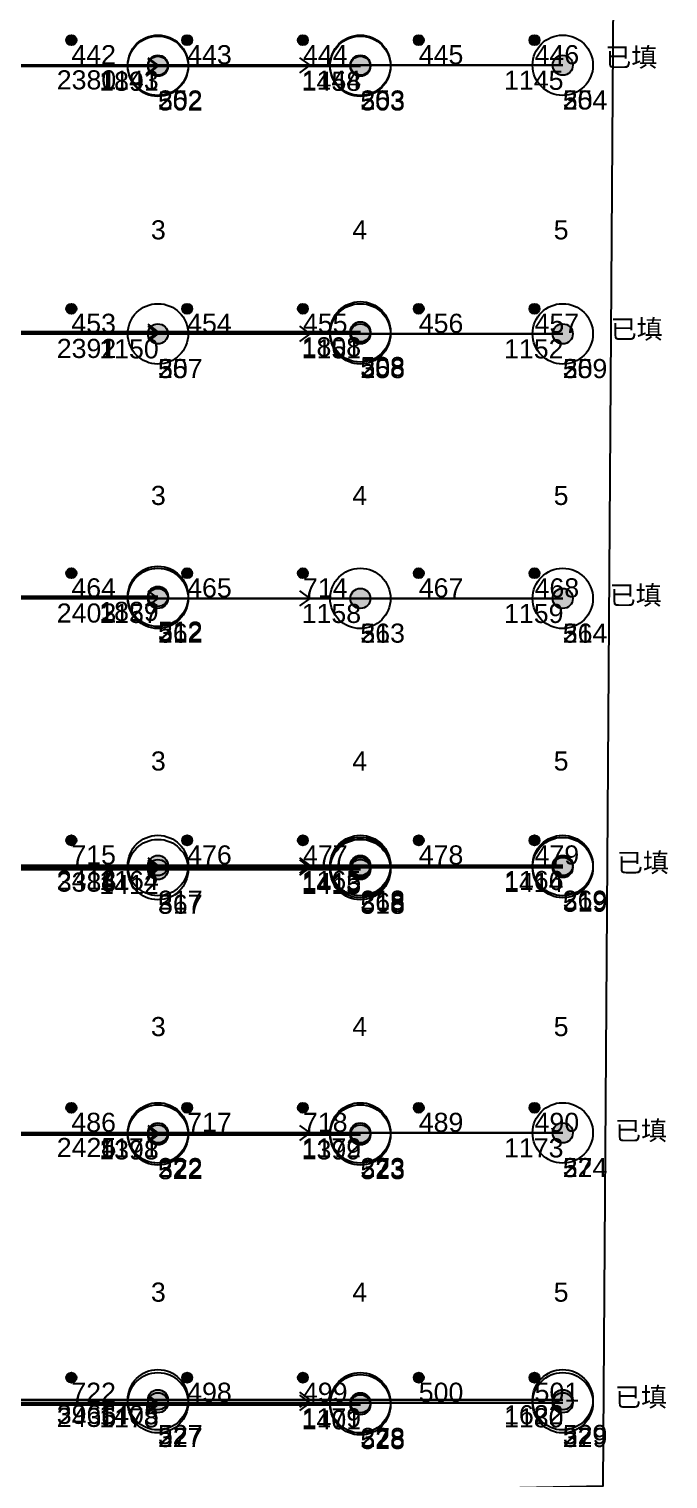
# Model space of a CAD drawing. Header units: millimetres. Extents: x 1508 to 209369, y 3688 to 146097.
# Drawn here: x 161360 to 167705, y 17027 to 31442 of the extents above; entities that cross this region are included whole.
import ezdxf

# ---------------------------------------------------------------- set-up
doc = ezdxf.new("R2010")
doc.units = ezdxf.units.MM
for name, color, linetype, true_color in [('Ndc8_Activity_DuiGao_Erceng', 1, 'Continuous', 0xff0000), ('Ndc8_Activity_DuiGao_ErcengID', 1, 'Continuous', 0xff0000), ('Ndc8_Activity_DuiGao_Sanceng', 1, 'Continuous', 0xff0000), ('Ndc8_Activity_DuiGao_SancengID', 1, 'Continuous', 0xff0000), ('Ndc8_Activity_DuiGao_Yiceng', 1, 'Continuous', 0xff0000), ('Ndc8_Activity_DuiGao_YicengID', 1, 'Continuous', 0xff0000), ('Ndc8_Cluster', 7, 'Continuous', 0x808000), ('Ndc8_Point', 7, 'Continuous', 0x000080), ('Ndc8_PointID', 7, 'Continuous', 0x000080), ('Ndc8_SD2_Bwd_LoadOperation', 5, 'Continuous', 0x0000ff), ('Ndc8_SD2_Bwd_LoadOperationID', 5, 'Continuous', 0x0000ff), ('Ndc8_SD2_Fwd_NoForkAutoAdjust', 5, 'Continuous', 0x0000ff), ('Ndc8_SD2_Fwd_NoForkAutoAdjustID', 5, 'Continuous', 0x0000ff), ('Ndc8_Spot', 1, 'Continuous', 0xff0000), ('Ndc8_SpotID', 1, 'Continuous', 0xff0000), ('Ndc8_Text', 7, 'Continuous', 0x000000)]:
    doc.layers.add(name, color=color, linetype=linetype, true_color=true_color)
doc.styles.add('Ndc8Style', font='arial.ttf', dxfattribs={"height": 0.2})

msp = doc.modelspace()

# ---------------------------------------------------------------- hatches: boundary and pattern name
at = {"layer": 'Ndc8_Point'}
h = msp.add_hatch(color=256, dxfattribs=at)
edge = h.paths.add_edge_path(flags=0)
edge.add_arc((162640, 31081), 100, 0, 360)
h = msp.add_hatch(color=256, dxfattribs=at)
edge = h.paths.add_edge_path(flags=0)
edge.add_arc((162640, 31071), 100, 0, 360)
h = msp.add_hatch(color=256, dxfattribs=at)
edge = h.paths.add_edge_path(flags=0)
edge.add_arc((164650, 31081), 100, 0, 360)
h = msp.add_hatch(color=256, dxfattribs=at)
edge = h.paths.add_edge_path(flags=0)
edge.add_arc((164650, 31071), 100, 0, 360)
h = msp.add_hatch(color=256, dxfattribs=at)
edge = h.paths.add_edge_path(flags=0)
edge.add_arc((166660, 31081), 100, 0, 360)
h = msp.add_hatch(color=256, dxfattribs=at)
edge = h.paths.add_edge_path(flags=0)
edge.add_arc((162640, 28411), 100, 0, 360)
h = msp.add_hatch(color=256, dxfattribs=at)
edge = h.paths.add_edge_path(flags=0)
edge.add_arc((164650, 28431), 100, 0, 360)
h = msp.add_hatch(color=256, dxfattribs=at)
edge = h.paths.add_edge_path(flags=0)
edge.add_arc((164650, 28411), 100, 0, 360)
h = msp.add_hatch(color=256, dxfattribs=at)
edge = h.paths.add_edge_path(flags=0)
edge.add_arc((166660, 28411), 100, 0, 360)
h = msp.add_hatch(color=256, dxfattribs=at)
edge = h.paths.add_edge_path(flags=0)
edge.add_arc((162640, 25801), 100, 0, 360)
h = msp.add_hatch(color=256, dxfattribs=at)
edge = h.paths.add_edge_path(flags=0)
edge.add_arc((162640, 25781), 100, 0, 360)
h = msp.add_hatch(color=256, dxfattribs=at)
edge = h.paths.add_edge_path(flags=0)
edge.add_arc((164650, 25781), 100, 0, 360)
h = msp.add_hatch(color=256, dxfattribs=at)
edge = h.paths.add_edge_path(flags=0)
edge.add_arc((166660, 25781), 100, 0, 360)
h = msp.add_hatch(color=256, dxfattribs=at)
edge = h.paths.add_edge_path(flags=0)
edge.add_arc((162640, 23126), 100, 0, 360)
h = msp.add_hatch(color=256, dxfattribs=at)
edge = h.paths.add_edge_path(flags=0)
edge.add_arc((164650, 23126), 100, 0, 360)
h = msp.add_hatch(color=256, dxfattribs=at)
edge = h.paths.add_edge_path(flags=0)
edge.add_arc((166660, 23126), 100, 0, 360)
h = msp.add_hatch(color=256, dxfattribs=at)
edge = h.paths.add_edge_path(flags=0)
edge.add_arc((162640, 23086), 100, 0, 360)
h = msp.add_hatch(color=256, dxfattribs=at)
edge = h.paths.add_edge_path(flags=0)
edge.add_arc((164650, 23106), 100, 0, 360)
h = msp.add_hatch(color=256, dxfattribs=at)
edge = h.paths.add_edge_path(flags=0)
edge.add_arc((164650, 23086), 100, 0, 360)
h = msp.add_hatch(color=256, dxfattribs=at)
edge = h.paths.add_edge_path(flags=0)
edge.add_arc((166660, 23106), 100, 0, 360)
h = msp.add_hatch(color=256, dxfattribs=at)
edge = h.paths.add_edge_path(flags=0)
edge.add_arc((162640, 20468), 100, 0, 360)
h = msp.add_hatch(color=256, dxfattribs=at)
edge = h.paths.add_edge_path(flags=0)
edge.add_arc((162640, 20448), 100, 0, 360)
h = msp.add_hatch(color=256, dxfattribs=at)
edge = h.paths.add_edge_path(flags=0)
edge.add_arc((164650, 20468), 100, 0, 360)
h = msp.add_hatch(color=256, dxfattribs=at)
edge = h.paths.add_edge_path(flags=0)
edge.add_arc((164650, 20448), 100, 0, 360)
h = msp.add_hatch(color=256, dxfattribs=at)
edge = h.paths.add_edge_path(flags=0)
edge.add_arc((166660, 20468), 100, 0, 360)
h = msp.add_hatch(color=256, dxfattribs=at)
edge = h.paths.add_edge_path(flags=0)
edge.add_arc((162640, 17815), 100, 0, 360)
h = msp.add_hatch(color=256, dxfattribs=at)
edge = h.paths.add_edge_path(flags=0)
edge.add_arc((162640, 17785), 100, 0, 360)
h = msp.add_hatch(color=256, dxfattribs=at)
edge = h.paths.add_edge_path(flags=0)
edge.add_arc((164650, 17785), 100, 0, 360)
h = msp.add_hatch(color=256, dxfattribs=at)
edge = h.paths.add_edge_path(flags=0)
edge.add_arc((166660, 17815), 100, 0, 360)
h = msp.add_hatch(color=256, dxfattribs=at)
edge = h.paths.add_edge_path(flags=0)
edge.add_arc((166660, 17785), 100, 0, 360)
h = msp.add_hatch(color=256, dxfattribs=at)
edge = h.paths.add_edge_path(flags=0)
edge.add_arc((164650, 17765), 100, 0, 360)
at = {"layer": 'Ndc8_Spot'}
h = msp.add_hatch(color=256, dxfattribs=at)
edge = h.paths.add_edge_path(flags=0)
edge.add_arc((161780, 31331), 50, 0, 360)
h = msp.add_hatch(color=256, dxfattribs=at)
edge = h.paths.add_edge_path(flags=0)
edge.add_arc((162930, 31331), 50, 0, 360)
h = msp.add_hatch(color=256, dxfattribs=at)
edge = h.paths.add_edge_path(flags=0)
edge.add_arc((164080, 31331), 50, 0, 360)
h = msp.add_hatch(color=256, dxfattribs=at)
edge = h.paths.add_edge_path(flags=0)
edge.add_arc((165230, 31331), 50, 0, 360)
h = msp.add_hatch(color=256, dxfattribs=at)
edge = h.paths.add_edge_path(flags=0)
edge.add_arc((166380, 31331), 50, 0, 360)
h = msp.add_hatch(color=256, dxfattribs=at)
edge = h.paths.add_edge_path(flags=0)
edge.add_arc((161780, 28661), 50, 0, 360)
h = msp.add_hatch(color=256, dxfattribs=at)
edge = h.paths.add_edge_path(flags=0)
edge.add_arc((162930, 28661), 50, 0, 360)
h = msp.add_hatch(color=256, dxfattribs=at)
edge = h.paths.add_edge_path(flags=0)
edge.add_arc((164080, 28661), 50, 0, 360)
h = msp.add_hatch(color=256, dxfattribs=at)
edge = h.paths.add_edge_path(flags=0)
edge.add_arc((165230, 28661), 50, 0, 360)
h = msp.add_hatch(color=256, dxfattribs=at)
edge = h.paths.add_edge_path(flags=0)
edge.add_arc((166380, 28661), 50, 0, 360)
h = msp.add_hatch(color=256, dxfattribs=at)
edge = h.paths.add_edge_path(flags=0)
edge.add_arc((161780, 26031), 50, 0, 360)
h = msp.add_hatch(color=256, dxfattribs=at)
edge = h.paths.add_edge_path(flags=0)
edge.add_arc((162930, 26031), 50, 0, 360)
h = msp.add_hatch(color=256, dxfattribs=at)
edge = h.paths.add_edge_path(flags=0)
edge.add_arc((164080, 26031), 50, 0, 360)
h = msp.add_hatch(color=256, dxfattribs=at)
edge = h.paths.add_edge_path(flags=0)
edge.add_arc((165230, 26031), 50, 0, 360)
h = msp.add_hatch(color=256, dxfattribs=at)
edge = h.paths.add_edge_path(flags=0)
edge.add_arc((166380, 26031), 50, 0, 360)
h = msp.add_hatch(color=256, dxfattribs=at)
edge = h.paths.add_edge_path(flags=0)
edge.add_arc((161780, 23376), 50, 0, 360)
h = msp.add_hatch(color=256, dxfattribs=at)
edge = h.paths.add_edge_path(flags=0)
edge.add_arc((162930, 23376), 50, 0, 360)
h = msp.add_hatch(color=256, dxfattribs=at)
edge = h.paths.add_edge_path(flags=0)
edge.add_arc((164080, 23376), 50, 0, 360)
h = msp.add_hatch(color=256, dxfattribs=at)
edge = h.paths.add_edge_path(flags=0)
edge.add_arc((165230, 23376), 50, 0, 360)
h = msp.add_hatch(color=256, dxfattribs=at)
edge = h.paths.add_edge_path(flags=0)
edge.add_arc((166380, 23376), 50, 0, 360)
h = msp.add_hatch(color=256, dxfattribs=at)
edge = h.paths.add_edge_path(flags=0)
edge.add_arc((161780, 20718), 50, 0, 360)
h = msp.add_hatch(color=256, dxfattribs=at)
edge = h.paths.add_edge_path(flags=0)
edge.add_arc((162930, 20718), 50, 0, 360)
h = msp.add_hatch(color=256, dxfattribs=at)
edge = h.paths.add_edge_path(flags=0)
edge.add_arc((164080, 20718), 50, 0, 360)
h = msp.add_hatch(color=256, dxfattribs=at)
edge = h.paths.add_edge_path(flags=0)
edge.add_arc((165230, 20718), 50, 0, 360)
h = msp.add_hatch(color=256, dxfattribs=at)
edge = h.paths.add_edge_path(flags=0)
edge.add_arc((166380, 20718), 50, 0, 360)
h = msp.add_hatch(color=256, dxfattribs=at)
edge = h.paths.add_edge_path(flags=0)
edge.add_arc((161780, 18035), 50, 0, 360)
h = msp.add_hatch(color=256, dxfattribs=at)
edge = h.paths.add_edge_path(flags=0)
edge.add_arc((162930, 18035), 50, 0, 360)
h = msp.add_hatch(color=256, dxfattribs=at)
edge = h.paths.add_edge_path(flags=0)
edge.add_arc((164080, 18035), 50, 0, 360)
h = msp.add_hatch(color=256, dxfattribs=at)
edge = h.paths.add_edge_path(flags=0)
edge.add_arc((165230, 18035), 50, 0, 360)
h = msp.add_hatch(color=256, dxfattribs=at)
edge = h.paths.add_edge_path(flags=0)
edge.add_arc((166380, 18035), 50, 0, 360)

# ---------------------------------------------------------------- linework, layer by layer
at = {"layer": 'Ndc8_Activity_DuiGao_Erceng'}
for centre in [(162640, 31081), (164650, 31081), (166660, 31081), (162640, 28411), (164650, 28411), (166660, 28411), (162640, 25781), (164650, 25781), (166660, 25781), (162640, 23086), (164650, 23106), (166660, 23126), (164650, 20468), (166660, 20468), (162640, 20448), (162640, 17785), (164650, 17785), (166660, 17785)]:
    msp.add_circle(centre, 300, dxfattribs=at)
at = {"layer": 'Ndc8_Activity_DuiGao_Sanceng'}
for centre in [(162640, 31071), (164650, 31071), (166660, 31081), (162640, 28411), (164650, 28431), (166660, 28411), (162640, 25801), (164650, 25781), (166660, 25781), (162640, 23086), (164650, 23086), (166660, 23106), (166660, 20468), (162640, 20448), (164650, 20448), (162640, 17815), (164650, 17765), (166660, 17815)]:
    msp.add_circle(centre, 300, dxfattribs=at)
at = {"layer": 'Ndc8_Activity_DuiGao_Yiceng'}
for centre in [(162640, 31081), (164650, 31081), (166660, 31081), (162640, 28411), (164650, 28411), (166660, 28411), (162640, 25781), (164650, 25781), (166660, 25781), (162640, 23126), (164650, 23126), (166660, 23126), (162640, 20468), (164650, 20468), (166660, 20468), (162640, 17785), (164650, 17785), (166660, 17785)]:
    msp.add_circle(centre, 300, dxfattribs=at)
at = {"layer": 'Ndc8_Cluster'}
msp.add_lwpolyline([(149537, 58404), (146829, 57489), (146826, 16554), (167060, 16960), (167340, 57062), (162737, 58184), (157408, 60638), (157408, 60638), (157408, 60638)], close=True, dxfattribs=at)
at = {"layer": 'Ndc8_Point'}
for centre in [(162640, 31081), (162640, 31071), (164650, 31081), (164650, 31071), (166660, 31081), (162640, 28411), (164650, 28431), (164650, 28411), (166660, 28411), (162640, 25801), (162640, 25781), (164650, 25781), (166660, 25781), (162640, 23126), (164650, 23126), (166660, 23126), (162640, 23086), (164650, 23106), (164650, 23086), (166660, 23106), (162640, 20468), (162640, 20448), (164650, 20468), (164650, 20448), (166660, 20468), (162640, 17815), (162640, 17785), (164650, 17785), (166660, 17815), (166660, 17785), (164650, 17765)]:
    msp.add_circle(centre, 100, dxfattribs=at)
at = {"layer": 'Ndc8_SD2_Bwd_LoadOperation'}
for points in [[(162540, 31156), (162640, 31081), (162540, 31006)], [(162540, 31146), (162640, 31071), (162540, 30996)], [(164047, 31156), (164147, 31081), (164047, 31006)], [(156609, 31081), (162640, 31081)], [(156609, 31081), (164650, 31081)], [(156609, 31081), (166660, 31081)], [(156609, 31071), (164650, 31071)], [(156609, 31071), (162640, 31071)], [(156609, 28431), (164650, 28431)], [(156609, 28411), (162640, 28411)], [(156609, 28411), (164650, 28411)], [(156609, 28411), (166660, 28411)], [(162540, 28506), (162640, 28431), (162540, 28356)], [(162540, 28486), (162640, 28411), (162540, 28336)], [(164047, 28486), (164147, 28411), (164047, 28336)], [(162540, 25856), (162640, 25781), (162540, 25706)], [(164047, 25856), (164147, 25781), (164047, 25706)], [(156609, 25801), (162640, 25801)], [(156609, 25781), (162640, 25781)], [(156609, 25781), (164650, 25781)], [(156609, 25781), (166660, 25781)], [(156609, 23126), (162640, 23126)], [(156609, 23126), (164650, 23126)], [(156609, 23126), (166660, 23126)], [(156609, 23106), (166660, 23106)], [(156609, 23106), (164650, 23106)], [(156609, 23086), (162640, 23086)], [(156609, 23086), (164650, 23086)], [(162540, 23201), (162640, 23126), (162540, 23051)], [(162540, 23181), (162640, 23106), (162540, 23031)], [(162540, 23161), (162640, 23086), (162540, 23011)], [(164047, 23201), (164147, 23126), (164047, 23051)], [(164047, 23181), (164147, 23106), (164047, 23031)], [(162540, 20543), (162640, 20468), (162540, 20393)], [(162540, 20523), (162640, 20448), (162540, 20373)], [(164047, 20543), (164147, 20468), (164047, 20393)], [(156609, 20468), (162640, 20468)], [(156609, 20468), (164650, 20468)], [(156609, 20468), (166660, 20468)], [(156609, 20448), (164650, 20448)], [(156609, 20448), (162640, 20448)], [(164047, 17890), (164147, 17815), (164047, 17740)], [(156609, 17815), (162640, 17815)], [(156609, 17815), (166660, 17815)], [(156609, 17785), (162640, 17785)], [(156609, 17785), (164650, 17785)], [(156609, 17785), (166660, 17785)], [(156609, 17765), (164650, 17765)], [(162540, 17860), (162640, 17785), (162540, 17710)], [(162540, 17840), (162640, 17765), (162540, 17690)], [(164047, 17860), (164147, 17785), (164047, 17710)]]:
    msp.add_lwpolyline(points, dxfattribs=at)
at = {"layer": 'Ndc8_SD2_Fwd_NoForkAutoAdjust'}
for points in [[(166660, 31081), (156609, 31081)], [(164650, 31081), (156609, 31081)], [(162640, 31081), (156609, 31081)], [(164650, 31071), (156609, 31071)], [(162640, 31071), (156609, 31071)], [(164650, 28431), (156609, 28431)], [(166660, 28411), (156609, 28411)], [(164650, 28411), (156609, 28411)], [(162640, 28411), (156609, 28411)], [(162640, 25801), (156609, 25801)], [(166660, 25781), (156609, 25781)], [(164650, 25781), (156609, 25781)], [(162640, 25781), (156609, 25781)], [(166660, 23126), (156609, 23126)], [(164650, 23126), (156609, 23126)], [(162640, 23126), (156609, 23126)], [(166660, 23106), (156609, 23106)], [(164650, 23106), (156609, 23106)], [(162640, 23086), (156609, 23086)], [(164650, 23086), (156609, 23086)], [(166660, 20468), (156609, 20468)], [(164650, 20468), (156609, 20468)], [(162640, 20468), (156609, 20468)], [(164650, 20448), (156609, 20448)], [(162640, 20448), (156609, 20448)], [(162640, 17815), (156609, 17815)], [(166660, 17815), (156609, 17815)], [(166660, 17785), (156609, 17785)], [(164650, 17785), (156609, 17785)], [(162640, 17785), (156609, 17785)], [(164650, 17765), (156609, 17765)]]:
    msp.add_lwpolyline(points, dxfattribs=at)
at = {"layer": 'Ndc8_Spot'}
for centre in [(161780, 31331), (162930, 31331), (164080, 31331), (165230, 31331), (166380, 31331), (161780, 28661), (162930, 28661), (164080, 28661), (165230, 28661), (166380, 28661), (161780, 26031), (162930, 26031), (164080, 26031), (165230, 26031), (166380, 26031), (161780, 23376), (162930, 23376), (164080, 23376), (165230, 23376), (166380, 23376), (161780, 20718), (162930, 20718), (164080, 20718), (165230, 20718), (166380, 20718), (161780, 18035), (162930, 18035), (164080, 18035), (165230, 18035), (166380, 18035)]:
    msp.add_circle(centre, 50, dxfattribs=at)

# ---------------------------------------------------------------- texts
at = {"layer": 'Ndc8_Activity_DuiGao_ErcengID', "style": 'Ndc8Style'}
for s, p in [('352', (162640, 30641)), ('353', (164650, 30641)), ('354', (166660, 30641)), ('357', (162640, 27971)), ('358', (164650, 27971)), ('359', (166660, 27971)), ('362', (162640, 25341)), ('363', (164650, 25341)), ('364', (166660, 25341)), ('367', (162640, 22646)), ('368', (164650, 22666)), ('369', (166660, 22686)), ('372', (162640, 20008)), ('373', (164650, 20028)), ('374', (166660, 20028)), ('377', (162640, 17345)), ('378', (164650, 17345)), ('379', (166660, 17345))]:
    msp.add_text(s, height=190, dxfattribs=at).set_placement(p)
at = {"layer": 'Ndc8_Activity_DuiGao_SancengID', "style": 'Ndc8Style'}
for s, p in [('502', (162640, 30631)), ('503', (164650, 30631)), ('504', (166660, 30641)), ('507', (162640, 27971)), ('508', (164650, 27991)), ('509', (166660, 27971)), ('512', (162640, 25361)), ('513', (164650, 25341)), ('514', (166660, 25341)), ('517', (162640, 22646)), ('518', (164650, 22646)), ('519', (166660, 22666)), ('522', (162640, 20008)), ('523', (164650, 20008)), ('524', (166660, 20028)), ('527', (162640, 17375)), ('528', (164650, 17325)), ('529', (166660, 17375))]:
    msp.add_text(s, height=190, dxfattribs=at).set_placement(p)
at = {"layer": 'Ndc8_Activity_DuiGao_YicengID', "style": 'Ndc8Style'}
for s, p in [('202', (162640, 30641)), ('203', (164650, 30641)), ('204', (166660, 30641)), ('207', (162640, 27971)), ('208', (164650, 27971)), ('209', (166660, 27971)), ('212', (162640, 25341)), ('213', (164650, 25341)), ('214', (166660, 25341)), ('217', (162640, 22686)), ('218', (164650, 22686)), ('219', (166660, 22686)), ('222', (162640, 20028)), ('223', (164650, 20028)), ('224', (166660, 20028)), ('227', (162640, 17345)), ('228', (164650, 17345)), ('229', (166660, 17345))]:
    msp.add_text(s, height=190, dxfattribs=at).set_placement(p)
at = {"layer": 'Ndc8_PointID', "style": 'Ndc8Style'}
for s, p in [('1143', (162057, 30837)), ('1891', (162057, 30827)), ('1144', (164067, 30837)), ('1458', (164067, 30827)), ('1145', (166077, 30837)), ('1150', (162057, 28167)), ('1808', (164067, 28187)), ('1151', (164067, 28167)), ('1152', (166077, 28167)), ('1829', (162057, 25557)), ('1157', (162057, 25537)), ('1158', (164067, 25537)), ('1159', (166077, 25537)), ('1164', (162057, 22882)), ('1165', (164067, 22882)), ('1166', (166077, 22882)), ('1412', (162057, 22842)), ('1413', (164067, 22862)), ('1415', (164067, 22842)), ('1414', (166077, 22862)), ('1171', (162057, 20224)), ('1398', (162057, 20204)), ('1172', (164067, 20224)), ('1399', (164067, 20204)), ('1173', (166077, 20224)), ('1405', (162057, 17571)), ('1178', (162057, 17541)), ('1179', (164067, 17541)), ('1622', (166077, 17571)), ('1180', (166077, 17541)), ('1401', (164067, 17521))]:
    msp.add_text(s, height=190, dxfattribs=at).set_placement(p)
at = {"layer": 'Ndc8_SD2_Bwd_LoadOperationID', "style": 'Ndc8Style'}
for s, p in [('2380', (161635, 30841)), ('2391', (161635, 28171)), ('2402', (161635, 25541)), ('2413', (161635, 22886)), ('3384', (161635, 22866)), ('2424', (161635, 20228)), ('3965', (161635, 17575)), ('2435', (161635, 17545))]:
    msp.add_text(s, height=190, dxfattribs=at).set_placement(p)
at = {"layer": 'Ndc8_SD2_Fwd_NoForkAutoAdjustID', "style": 'Ndc8Style'}
for s, p in [('2381', (161635, 30841)), ('2392', (161635, 28171)), ('2403', (161635, 25541)), ('2414', (161635, 22886)), ('3385', (161635, 22866)), ('2425', (161635, 20228)), ('3966', (161635, 17575)), ('2436', (161635, 17545))]:
    msp.add_text(s, height=190, dxfattribs=at).set_placement(p)
at = {"layer": 'Ndc8_SpotID', "style": 'Ndc8Style'}
for s, p in [('442', (161780, 31091)), ('443', (162930, 31091)), ('444', (164080, 31091)), ('445', (165230, 31091)), ('446', (166380, 31091)), ('453', (161780, 28421)), ('454', (162930, 28421)), ('455', (164080, 28421)), ('456', (165230, 28421)), ('457', (166380, 28421)), ('464', (161780, 25791)), ('465', (162930, 25791)), ('714', (164080, 25791)), ('467', (165230, 25791)), ('468', (166380, 25791)), ('715', (161780, 23136)), ('476', (162930, 23136)), ('477', (164080, 23136)), ('478', (165230, 23136)), ('479', (166380, 23136)), ('486', (161780, 20478)), ('717', (162930, 20478)), ('718', (164080, 20478)), ('489', (165230, 20478)), ('490', (166380, 20478)), ('722', (161780, 17795)), ('498', (162930, 17795)), ('499', (164080, 17795)), ('500', (165230, 17795)), ('501', (166380, 17795))]:
    msp.add_text(s, height=190, dxfattribs=at).set_placement(p)
at = {"layer": 'Ndc8_Text', "char_height": 190, "attachment_point": 1, "style": 'Ndc8Style'}
for s, insert, width in [('已填', (167082, 31256), 1289), ('3', (162570, 29540), 322), ('4', (164570, 29540), 322), ('5', (166570, 29540), 322), ('已填', (167136, 28553), 1289), ('3', (162570, 26900), 322), ('4', (164570, 26900), 322), ('5', (166570, 26900), 322), ('已填', (167126, 25908), 1289), ('3', (162570, 24260), 322), ('4', (164570, 24260), 322), ('5', (166570, 24260), 322), ('已填', (167197, 23250), 1289), ('3', (162570, 21620), 322), ('4', (164570, 21620), 322), ('5', (166570, 21620), 322), ('已填', (167179, 20586), 1289), ('3', (162570, 18980), 322), ('4', (164570, 18980), 322), ('5', (166570, 18980), 322), ('已填', (167179, 17937), 1289)]:
    msp.add_mtext(s, dxfattribs=dict(at, insert=insert, width=width))

doc.saveas('drawing.dxf')
